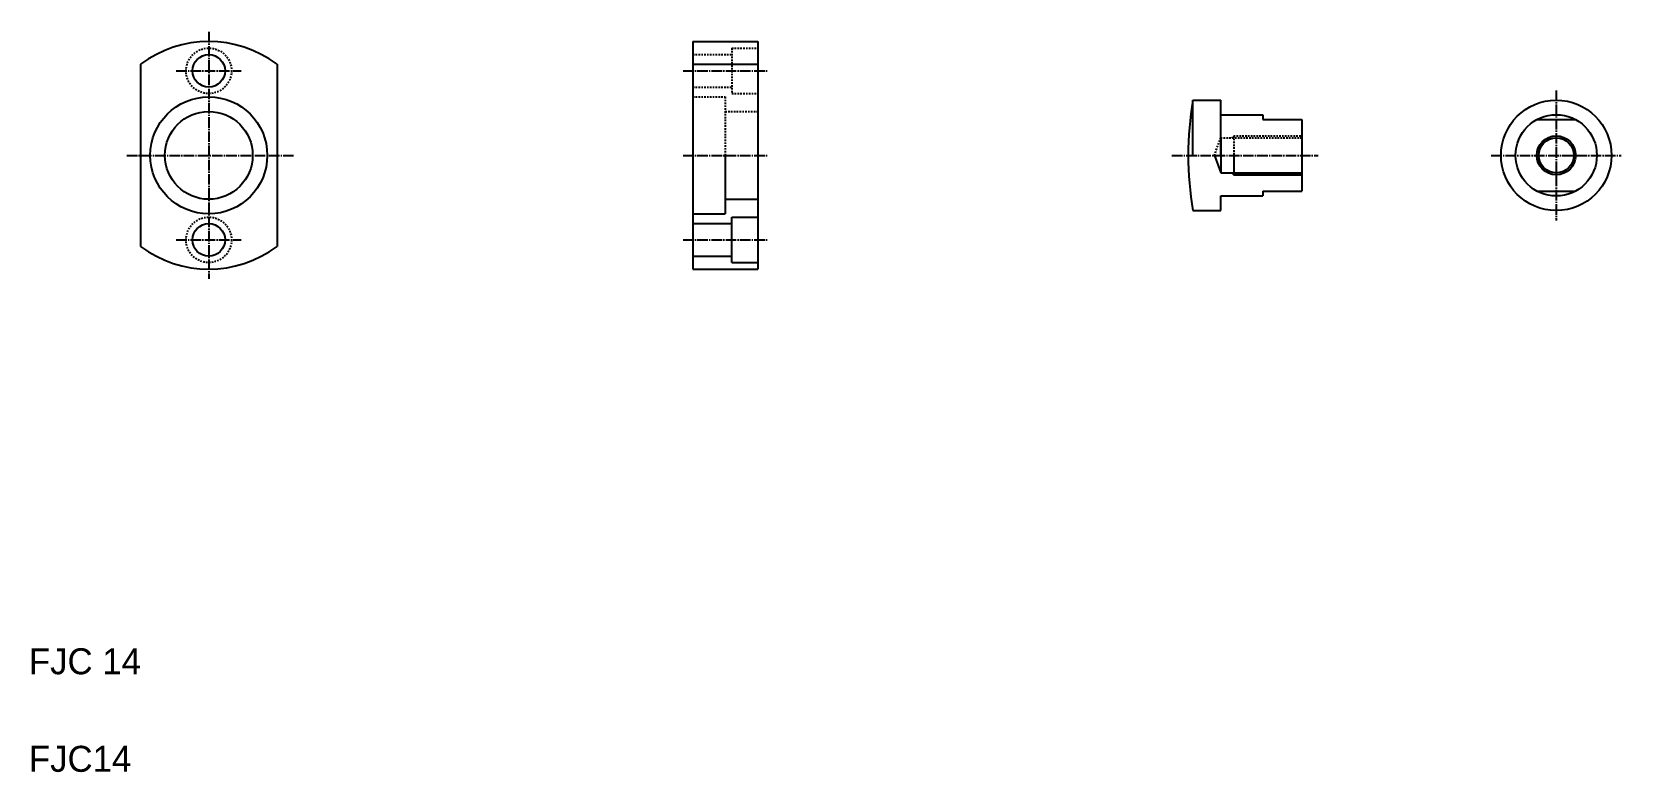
# Model space of a CAD drawing. Extents: x 21 to 510, y 20 to 248.
import ezdxf

# ---------------------------------------------------------------- set-up
doc = ezdxf.new("R2010")
doc.units = 0
doc.header["$LTSCALE"] = 0.25
doc.linetypes.add('CENTER', pattern=[17.5, 13, -1.5, 1.5, -1.5])
doc.linetypes.add('DASHED', pattern=[3.5, 2, -1.5])
doc.layers.get('0').update_dxf_attribs({"linetype": 'CONTINUOUS'})
doc.layers.add('CENTER', color=1, linetype='CENTER')

msp = doc.modelspace()

# ---------------------------------------------------------------- linework, layer by layer
for p, q in [((224.37, 244.64), (224.37, 174.64)), ((224.37, 244.64), (244.37, 244.64)), ((244.37, 244.64), (244.37, 174.64)), ((54.37, 237.64), (54.37, 181.64)), ((96.37, 237.64), (96.37, 181.64)), ((224.37, 237.64), (244.37, 237.64)), ((224.37, 227.14), (224.37, 227.14)), ((378.34, 209.64), (378.34, 226.64)), ((378.34, 226.64), (386.88, 226.64)), ((386.88, 209.64), (386.88, 226.64)), ((386.88, 222.14), (399.88, 222.14)), ((399.88, 222.14), (399.88, 220.64)), ((399.88, 220.64), (411.88, 220.64)), ((411.88, 220.64), (411.88, 198.64)), ((484.24, 220.64), (496.11, 220.64)), ((386.88, 215.02), (386.88, 209.64)), ((224.37, 209.64), (224.37, 209.64)), ((234.37, 209.64), (234.37, 191.64)), ((384.93, 209.64), (386.88, 204.27)), ((386.88, 209.64), (386.88, 204.27)), ((390.88, 209.64), (390.88, 203.64)), ((386.88, 204.27), (411.88, 204.27)), ((234.37, 196.14), (244.37, 196.14)), ((386.88, 197.14), (399.88, 197.14)), ((386.88, 192.64), (386.88, 197.14)), ((399.88, 198.64), (411.88, 198.64)), ((399.88, 198.64), (399.88, 197.14)), ((484.24, 198.64), (496.11, 198.64)), ((224.37, 191.64), (234.37, 191.64)), ((378.34, 192.64), (386.88, 192.64)), ((224.37, 174.64), (244.37, 174.64))]:
    msp.add_line(p, q)
at = {"color": 3, "linetype": 'DASHED'}
for p, q in [((224.37, 240.64), (236.37, 240.64)), ((236.37, 242.64), (244.37, 242.64)), ((236.37, 242.64), (236.37, 228.64)), ((224.37, 230.64), (236.37, 230.64)), ((224.37, 227.64), (234.37, 227.64)), ((234.37, 227.64), (234.37, 209.64)), ((236.37, 228.64), (244.37, 228.64)), ((234.37, 223.14), (244.37, 223.14)), ((390.26, 215.02), (390.88, 215.64)), ((390.88, 215.64), (390.88, 209.64)), ((390.88, 215.64), (411.88, 215.64)), ((384.93, 209.64), (386.88, 215.02)), ((386.88, 215.02), (411.88, 215.02)), ((224.37, 191.64), (234.37, 191.64))]:
    msp.add_line(p, q, dxfattribs=at)
at = {"color": 3}
for p, q in [((390.26, 204.27), (390.88, 203.64)), ((390.88, 203.64), (411.88, 203.64))]:
    msp.add_line(p, q, dxfattribs=at)
at = {"color": 7, "linetype": 'CONTINUOUS'}
for p, q in [((224.37, 188.64), (236.37, 188.64)), ((236.37, 176.64), (236.37, 190.64)), ((236.37, 190.64), (244.37, 190.64)), ((224.37, 178.64), (236.37, 178.64)), ((236.37, 176.64), (244.37, 176.64))]:
    msp.add_line(p, q, dxfattribs=at)
at = {"color": 3, "linetype": 'DASHED'}
for centre in [(75.37, 235.64), (75.37, 183.64)]:
    msp.add_circle(centre, 7, dxfattribs=at)
for centre, radius in [((75.37, 235.64), 5), ((75.37, 209.64), 18), ((490.17, 209.64), 17), ((75.37, 209.64), 13.5), ((490.17, 209.64), 12.5), ((490.17, 209.64), 5.38), ((75.37, 183.64), 5)]:
    msp.add_circle(centre, radius)
at = {"color": 3}
msp.add_circle((490.17, 209.64), 6, dxfattribs=at)
for centre, radius, start, end in [((75.37, 209.64), 35, 53.1301, 126.8699), ((476.88, 209.64), 100, 170.2122, 189.7878), ((75.37, 209.64), 35, 233.1301, 306.8699)]:
    msp.add_arc(centre, radius, start, end)
at = {"layer": 'CENTER', "color": 1, "linetype": 'CENTER'}
for p, q in [((75.37, 247.64), (75.37, 171.64)), ((65.37, 235.64), (85.37, 235.64)), ((221.37, 235.64), (247.37, 235.64)), ((490.17, 229.64), (490.17, 189.64)), ((50.13, 209.64), (101.47, 209.64)), ((221.37, 209.64), (247.37, 209.64)), ((371.88, 209.64), (416.88, 209.64)), ((470.17, 209.64), (510.17, 209.64)), ((65.37, 183.64), (85.37, 183.64)), ((221.37, 183.64), (247.37, 183.64))]:
    msp.add_line(p, q, dxfattribs=at)

# ---------------------------------------------------------------- texts
for s, p in [('FJC 14', (20, 50)), ('FJC14', (20, 20))]:
    msp.add_text(s, height=8).set_placement(p)

doc.saveas('drawing.dxf')
